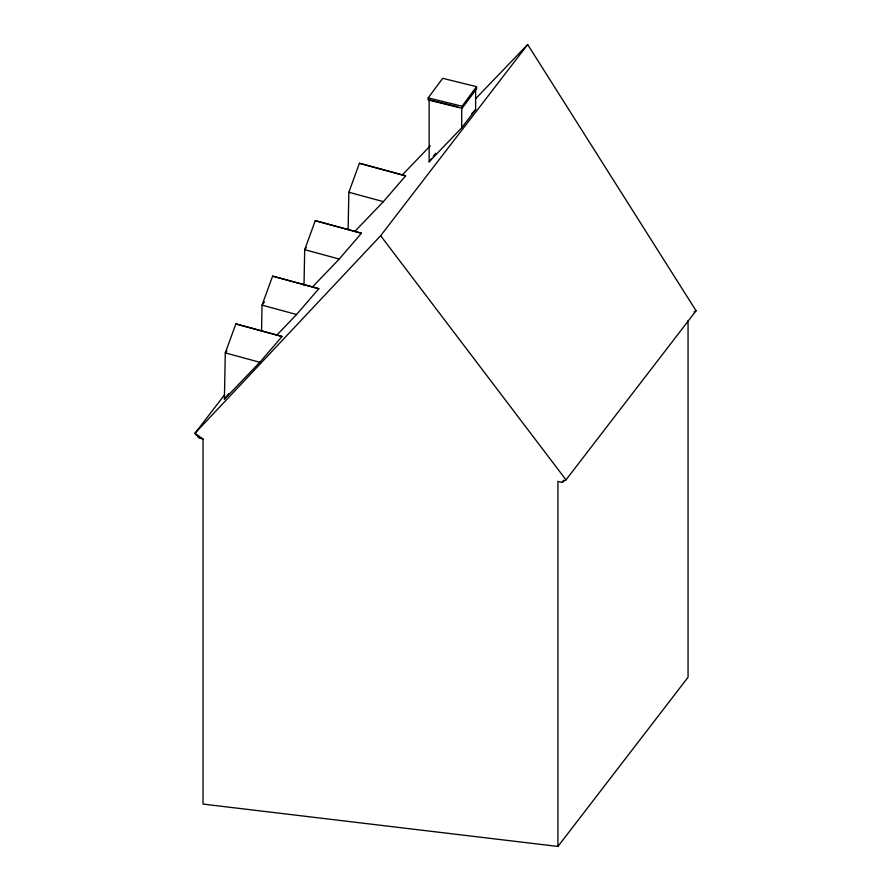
<?xml version="1.0" encoding="UTF-8"?>
<svg xmlns="http://www.w3.org/2000/svg" width="891" height="891" viewBox="0 0 891 891"><rect width="100%" height="100%" fill="white"/><g stroke="black" fill="none" stroke-linecap="round" stroke-linejoin="round"><path stroke-width="1.34" d="M224.398 399.224L225.289 352.903L235.859 323.912L282.068 336.475L259.838 362.292L224.398 399.224L228.586 393.777M261.542 331.084L262.043 305.123L272.601 276.143L318.822 288.695L296.58 314.512L276.466 335.473M304.009 285.12L304.7 249.669L315.269 220.678L361.479 233.23L339.237 259.047L312.429 287.002M348.136 229.076L348.849 192.267L359.418 163.276L405.628 175.828L383.397 201.644L354.663 231.593M428.215 97.865L442.693 78.319L476.562 86.672L476.562 88.755L462.084 108.312L428.215 99.948L428.215 97.865L462.084 106.229L476.562 86.672M463.353 105.561L461.716 107.766L461.716 127.803L429.15 161.794L429.15 99.736L457.807 106.809M469.902 96.707L473.99 91.183M429.15 161.794L431.6 158.576M433.238 156.437L435.699 153.219M461.716 127.803L475.627 109.593L475.627 88.966M226.938 350.776L225.289 352.903L259.838 362.292M262.867 304.065L264.504 301.926M306.337 247.531L304.7 249.669L339.237 259.047M224.577 394.802L194.929 433.338L198.983 437.993L203.025 439.029L203.025 804.083L557.922 846.45L688.052 677.271L688.052 320.515M203.025 439.029L194.929 433.338L380.646 235.725L527.684 44.55L696.071 310.77L566.008 479.859L561.965 482.432L557.922 481.396L557.922 846.45M561.965 482.432L563.658 480.238M471.796 113.591L475.627 109.593M402.342 174.881L430.308 145.812M475.627 98.689L527.684 44.55M694.067 312.028L696.071 310.77M359.418 163.276L405.628 175.828M348.849 192.267L383.397 201.644M315.269 220.678L361.479 233.23M272.601 276.143L318.822 288.695M262.043 305.123L296.58 314.512M235.859 323.912L282.068 336.475M380.646 235.725L566.008 479.859M462.084 106.229L462.084 108.312"/></g></svg>
